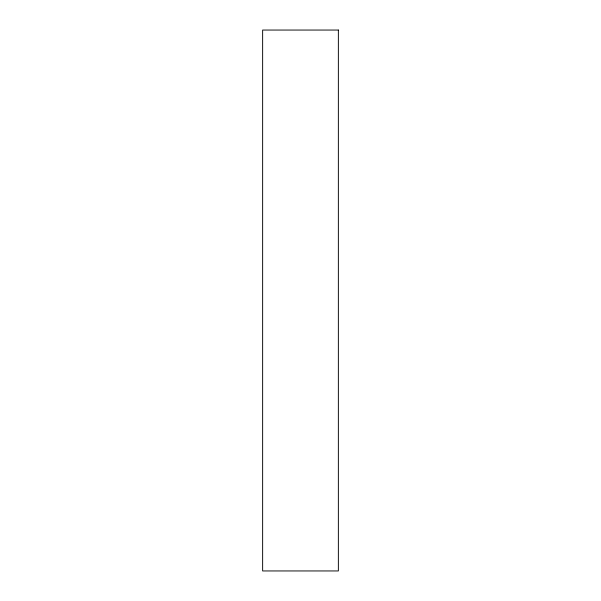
<?xml version="1.0" encoding="UTF-8"?>
<svg xmlns="http://www.w3.org/2000/svg" width="601" height="601" viewBox="0 0 601 601"><rect width="100%" height="100%" fill="white"/><g stroke="black" fill="none" stroke-linecap="round" stroke-linejoin="round"><path stroke-width="0.9" d="M338.363 30.05L262.637 30.05L262.637 570.95L338.363 570.95L338.363 30.05"/></g></svg>
